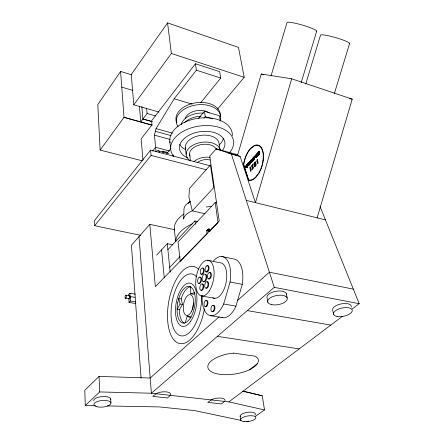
<?xml version="1.0" encoding="UTF-8"?>
<svg xmlns="http://www.w3.org/2000/svg" width="444" height="444" viewBox="0 0 444 444"><rect width="100%" height="100%" fill="white"/><g stroke="black" fill="none" stroke-linecap="round" stroke-linejoin="round"><path stroke-width="0.67" d="M259.096 152.286C259.968 150.466 258.147 154.157 259.035 151.726A1.926 0.982 -74.3 0 0 258.941 151.776L257.859 152.947A1.199 0.611 -74.3 0 0 257.659 153.469A0.716 0.366 -74.3 0 0 257.625 153.724L257.903 154.218L258.846 153.574M258.119 154.124L258.319 152.903A0.971 0.494 -74.3 0 1 258.43 152.747L258.458 152.719A1.104 0.566 -74.3 0 1 258.558 152.625A0.799 0.411 -74.3 0 1 258.647 152.558L258.852 151.826M247.957 165.107L247.946 165.39A1.41 0.705 -74.9 0 1 247.719 166.211C247.536 167.316 245.538 168.415 245.798 166.544A1.393 0.699 -75 0 1 246.026 165.701C246.664 163.62 249.09 164.041 247.536 166.556M183.661 218.931L183.971 209.451A40.193 14.53 0.7 0 1 190.315 201.565M255.378 156.399L255.039 157.603A1.515 0.766 -74.5 0 0 255.134 157.47L255.2 157.365A0.888 0.45 -74.5 0 0 255.394 156.627L254.884 156.11A1.16 0.588 -74.5 0 0 254.762 156.21A2.675 1.354 -74.6 0 0 254.662 156.305L253.413 157.637L253.829 159.896L254.445 159.241L254.523 157.581M252.747 159.896C252.847 158.758 252.852 162.082 253.541 160.201L253.124 157.947C251.626 158.874 252.359 163.481 252.747 159.896L252.292 161.488L253.163 158.181M256.61 157.037L256.932 155.783L256.643 154.196L257.27 153.524L257.576 155.245A0.932 0.477 -74.4 0 1 257.359 156.066L255.938 157.37L255.411 155.505L256.038 154.839L256.549 156.488L256.327 157.254M247.941 165.418L247.697 166.267M249.867 163.22C247.808 161.744 250.771 162.643 250.227 161.033L250.86 160.362L250.61 163.314L250 163.964L250.632 160.606M246.792 164.607L246.537 165.54A0.699 0.35 -74.9 0 0 246.453 165.828L246.442 165.906A1.204 0.605 -74.9 0 0 246.426 166.128A1.227 0.616 -74.9 0 0 246.437 166.311A1.288 0.644 -74.9 0 0 246.464 166.467L246.653 166.811M156.049 151.421L154.418 135.176L156.049 128.616L174.187 98.773L196.348 70.191L195.41 63.758L219.663 71.656L220.735 78.033L200.716 102.708M184.488 323.188A18.593 8.686 -80.2 0 1 179.498 312.437L179.493 309.573L182.462 304.467L181.208 298.607A18.593 8.686 -80.2 0 1 190.609 286.763M246.864 167.371L247.069 166.6A0.716 0.361 -74.9 0 0 247.314 165.923L247.73 164.363M246.686 165.285L246.892 164.519M246.281 167.654L246.548 166.689M247.314 165.762A1.299 0.649 -74.9 0 0 247.302 165.579A1.393 0.699 -75 0 0 247.28 165.44A1.299 0.649 -74.9 0 0 247.247 165.318A1.221 0.611 -74.9 0 0 247.197 165.212L247.463 164.247M254.345 156.649L253.668 159.008M258.036 155.228L258.097 155.222A1.465 0.744 -74.3 0 0 258.192 155.189C259.346 152.52 256.815 156.821 258.264 154.395M259.207 152.17L259.324 151.743M246.764 165.196L246.975 164.458M253.757 159.479L254.762 156.21M246.081 167.588L246.437 166.311M247.247 165.318L247.541 164.258M246.692 167.499L246.892 166.778A0.882 0.444 -74.9 0 0 246.992 166.694L246.77 167.444M256.293 157.27L256.46 156.504M257.947 154.212L258.236 153.169M258.558 152.625L258.763 151.892M247.319 164.274L247.197 165.212M246.514 167.593L246.892 166.778M250.166 161.466L250.316 160.944M252.081 161.183L251.643 159.529L251.004 160.206L251.426 162.454L251.942 161.899L251.981 160.001M257.176 156.366L257.559 155.028M258.225 155.172L258.452 154.268M247.28 165.44L247.608 164.28M247.291 166.927L247.919 164.752M249.312 164.696L249.561 163.825M251.076 160.595L251.265 159.929M252.869 159.99L253.252 158.647M253.335 160.417L253.485 159.901M254.706 157.964L255.233 156.105M255.472 155.822L255.627 155.283M255.589 156.449L256.044 154.862M257.831 155.139L257.942 154.74M257.892 155.195L258.053 154.629M258.308 153.99L259.13 152.692A3.219 1.643 -74.4 0 1 259.229 152.625L259.707 152.836M258.508 153.829L258.752 152.958L258.397 153.918M258.88 152.514L259.246 151.698M258.291 155.139L258.608 154.29M258.797 153.607L259.063 152.742M258.369 155.084L258.785 154.151M258.591 154.912L259.596 152.603M245.798 166.544L246.07 165.606M245.815 167.077L246.376 165.085M245.871 167.299L246.587 164.818M245.915 167.394L246.686 164.702M247.069 164.397L246.858 165.118L247.397 164.252M246.353 167.649L246.692 166.822M247.308 165.59L247.669 164.313M246.964 167.288L247.785 164.43M247.991 163.703L248.107 163.298M247.208 167.027L247.88 164.613M248.079 164.169L248.424 162.959M248.107 164.324L248.529 162.848M248.218 164.952L248.684 163.325M248.274 165.262L248.74 163.642M249.056 162.532L249.156 162.177M248.368 165.701L248.795 163.953M249.473 161.844L249.234 162.682L249.373 161.949M249.289 162.732L249.572 161.755M248.684 165.368L249.04 164.38M249.8 161.982L249.584 162.981L249.855 162.043M248.89 165.14L249.245 164.158M249.101 164.918L249.35 164.047M249.645 163.031L249.911 162.104M249.206 164.807L249.456 163.936M249.706 163.081L249.966 162.16M250.089 161.988L250.422 160.833M249.761 163.131L250.527 160.717M249.417 164.585L249.667 163.714M249.9 163.414L250.738 160.495M249.928 163.57L250.843 160.384M249.983 163.886L250.655 161.544M250.05 163.908L250.538 162.215M251.049 160.439L251.16 160.04M250.261 163.686L250.516 162.798M251.104 160.75L251.371 159.818M251.132 160.906L251.476 159.707M251.16 161.067L251.582 159.59M251.187 161.222L251.72 159.629M251.249 161.533L251.77 159.707M251.276 161.694L251.826 159.779M251.332 162.005L251.926 159.929M251.359 162.16L251.742 160.822M251.387 162.315L251.77 160.978M251.876 160.883L252.031 160.079M251.532 162.338L251.831 161.294M251.926 160.956L252.081 160.151M251.637 162.227L251.887 161.61M252.031 161.105L252.137 160.228M252.137 161.261L253.069 158.008M252.186 161.333L253.136 158.02M252.814 159.674L253.224 158.491M252.381 161.438L252.719 160.256M253.463 157.909L253.596 157.442M252.897 160.145L253.28 158.808M252.925 160.301L253.341 159.119M253.552 158.38L253.918 157.104M253.579 158.536L254.024 156.987M252.986 160.617L253.396 159.429M253.124 160.645L253.424 159.59M253.641 158.852L254.24 156.76M253.23 160.534L253.457 159.746M253.724 159.318L254.451 156.532M254.423 157.137L254.662 156.305M254.495 158.192L255.111 156.044M254.085 159.629L254.345 158.708M254.601 158.075L255.178 156.066M254.817 157.848L255.294 156.177M254.923 157.731L255.339 156.271M255.5 155.977L255.733 155.167M255.528 156.133L255.949 154.939M255.616 156.604L256.099 155.178M255.677 156.915L256.133 155.333M255.75 157.187L256.188 155.644M255.8 157.27L256.221 155.8M256.688 154.429L256.804 154.024M255.938 157.37L256.249 155.961M256.721 154.584L256.915 153.907M256.005 157.381L256.31 156.271M256.749 154.74L257.021 153.796M256.776 154.901L257.126 153.679M256.81 155.056L257.292 153.624M256.865 155.367L257.32 153.779M256.898 155.528L257.381 154.09M256.715 156.937L257.442 154.407M256.821 156.826L257.47 154.562M257.687 154.068L258.125 152.542M257.054 156.543L257.531 154.878M257.87 154.218L258.464 152.153M258.447 152.736L258.68 151.953M258.214 154.062L258.563 153.091M258.991 152.403L259.196 151.693M258.885 153.552L259.13 152.692M259.085 154.407L259.657 152.686M245.832 167.177L246.476 164.957M246.037 167.549L246.426 166.128M246.143 167.621L246.47 166.483M246.609 167.543L246.809 166.822M248.018 163.853L248.213 163.187M247.064 167.188L247.835 164.513M248.046 164.014L248.318 163.07M247.402 166.766L247.946 164.885M248.135 164.48L248.601 162.859M248.163 164.635L248.657 163.176M248.246 165.107L248.712 163.486M248.301 165.418L248.768 163.797M249.112 162.582L249.262 162.066M248.474 165.59L248.851 164.269M248.579 165.479L248.879 164.424M249.35 162.782L249.683 161.871M249.467 162.881L249.739 161.927M249.522 164.469L249.722 163.775M249.955 163.725L250.777 160.872M250.155 163.797L250.488 162.643M251.304 161.849L251.876 159.857M251.426 162.454L251.804 161.139M252.431 159.191L252.642 158.464M251.981 161.033L252.192 160.301M252.403 159.557L252.747 158.347M252.37 159.929L252.852 158.236M252.336 160.295L252.963 158.119M253.491 158.07L253.707 157.326M253.607 158.691L254.129 156.876M253.696 159.163L254.14 157.609M254.318 157.254L254.556 156.421M253.785 159.635L254.307 157.809M253.813 159.79L254.418 157.692M253.974 159.74L254.318 158.547M254.39 158.303L254.628 157.465M255.705 157.059L256.16 155.489M256.066 157.381L256.343 156.41M257.648 153.951L258.031 152.675M257.748 154.157L258.247 152.386M257.32 156.138L257.576 155.245M258.319 152.903L258.563 152.053M258.619 153.735L258.852 152.891M258.763 154.756L259.396 152.547M258.869 154.651L259.474 152.542M259.213 154.246A5.955 3.025 -74.2 0 0 259.335 154.074L259.701 152.808M250.366 163.575L250.544 162.959M254.201 157.925L255.039 156.044M254.295 159.402L254.406 159.019M256.149 157.348L256.404 156.482M258.458 155.023L258.691 154.24A1.166 0.594 -74.3 0 0 258.996 153.863L259.313 152.586M259.468 153.868L259.718 153.047A0.877 0.45 -74.3 0 1 259.546 153.724A2.115 1.077 -74.3 0 1 259.468 153.868A1.532 0.783 -74.3 0 1 259.357 154.04L259.335 154.074M202.081 295.649A24.858 12.227 -79.8 0 0 209.34 315.345A24.858 12.227 -79.8 0 0 223.682 303.996L230.064 282.012A24.82 12.254 -79.5 0 0 226.74 259.49A24.82 12.254 -79.5 0 0 213.436 260.994M291.675 78.777L255.444 202.658L240.137 156.449L237.501 155.544L261.233 74.02L291.675 78.777L352.214 99.151L317.133 217.849M247.014 165.074L247.236 164.308M249.628 164.358L249.75 163.936M250.472 163.464L250.571 163.114M253.868 159.857L254.29 158.408L254.967 157.687M256.432 157.176L256.737 156.327A0.799 0.405 -74.4 0 1 256.638 156.432M257.798 154.196L258.364 152.253M258.647 152.57L258.941 151.776M258.697 153.674L258.941 152.819M259.229 152.625L259.03 153.557M258.658 154.856L258.902 154.007M221.356 317.327A24.664 12.426 -80 0 0 235.936 306.144L242.274 284.338A24.625 12.46 -79.6 0 0 233.661 258.985L221.734 256.527M245.97 167.477L246.453 165.828M254.529 157.037L254.884 156.11M255.156 157.442L255.394 156.627M256.926 155.888L257.409 154.251M257.947 155.222L258.158 154.512M258.097 155.222L258.375 154.284M258.974 154.54L259.551 152.57M246.936 165.085L247.153 164.341M254.756 157.059L254.961 156.066M271.007 76.002L286.985 22.677A15.468 1.898 16.3 0 1 303.657 25.463A15.468 1.898 16.3 0 1 316.156 31.552M257.625 153.757L257.859 152.947M258.025 154.179L258.303 153.252M301.165 82.678L316.694 31.197M305.755 84.01L320.468 35.298A15.157 1.809 16 0 1 336.497 37.873A15.157 1.809 16 0 1 349.156 43.79M334.326 93.695L349.606 43.429M185.109 322.838L187.285 316.056L189.693 316.45L191.27 317.327M256.865 156.116L256.882 156.06A0.66 0.333 -74.4 0 1 256.565 156.471M260.539 170.046L259.052 172.999L255.655 177.522A18.237 9.241 -74.7 0 1 248.679 180.358L243.695 164.718A17.899 9.069 -74.7 0 1 250.299 149.023L253.918 146.054L255.755 145.393A17.971 9.108 -74.7 0 1 259.096 145.882A17.81 9.024 -74.7 0 1 261.683 148.734A17.982 9.113 -74.7 0 1 263.12 153.846A17.81 9.024 -74.7 0 1 263.053 160.195M260.395 169.897L258.935 172.794L255.605 177.228A17.899 9.069 -74.7 0 1 248.829 180.025M181.119 298.945L178.76 298.535L180.092 304.062L177.123 309.179L179.493 309.573M131.879 74.881L120.602 71.434L97.808 104.568L100.122 150.078L142.069 160.767M217.493 109.157L244.189 77.306L238.489 47.386L167.554 22.883L131.246 74.537L133.794 104.823L159.013 112.088M100.122 150.078L124.009 117.41L120.602 71.434M133.794 104.823L171.367 53.491L167.554 22.883M146.576 108.125L147.092 113.514L140.792 121.934L139.399 106.271M195.41 63.758L151.598 120.762L152.003 124.836L141.125 138.911L142.985 160.079M210.117 165.773L150.56 150.122L94.428 220.618L94.65 225.719L140.693 235.326M152.636 151.038L155.633 147.297L169.564 150.993M94.65 225.719L151.065 155.406L150.56 150.122M162.238 152.225L163.059 151.215L167.649 152.431M166.716 153.58L171.023 148.329M198.307 118.726L204.44 111.294L219.491 115.762L220.352 121.107M172.544 156.011L173.426 154.95M203.907 118.265L205.233 116.667L204.44 111.294M174.797 229.748L149.806 224.337L131.424 245.238L141.048 378.038M237.607 154.712L216.2 148.829L209.712 156.21L219.242 221.034L155.35 286.652L149.806 224.337M192.308 210.839L213.758 187.579L210.439 164.924L189.494 188.445L188.9 196.892L192.308 210.839L205.045 213.78M156.649 255.134L167.277 243.701L172.699 244.827M167.888 249.717L194.91 220.94L197.591 221.545M215.235 202.486L178.055 241.908L180.214 261.405L207.015 233.894L206.749 230.736L209.007 228.405L209.562 231.28L218.01 222.611L215.235 202.486L216.578 202.808M135.315 294.161L129.87 293.229L128.521 294.655L128.605 295.954M169.691 267.421L180.02 256.493M135.881 303.568L129.043 302.431L130.403 301.01L129.87 293.229M250.233 148.768L253.929 145.721L255.805 145.049A18.337 9.291 -74.7 0 1 260.656 146.698A18.165 9.207 -74.7 0 1 262.759 150.788A18.337 9.291 -74.7 0 1 263.481 156.826A18.171 9.207 -74.7 0 1 262.67 163.52M219.164 316.783L150.189 378.016L99.04 376.429L84.798 390.254L85.27 405.522L95.577 405.722M85.27 405.522L99.689 391.941L151.393 393.218L228.849 401.887L264.507 409.945L262.249 395.776L242.896 391.147M237.257 300.721L269.391 272.194L353.341 289.149M320.019 206.388L359.202 303.702L274.27 287.362L151.393 393.218L138.994 236.63M255.311 165.651L255.322 165.64A1.049 0.533 -74.8 0 0 255.494 165.401A0.844 0.427 -74.8 0 0 255.694 164.474A0.833 0.422 -74.8 0 0 255.616 164.258A0.921 0.466 -74.8 0 0 255.3 164.169A1.099 0.561 -74.8 0 0 255.089 164.313A0.944 0.483 -74.8 0 0 254.69 165.207M248.679 180.358L243.695 164.718M249.328 369.896L257.542 363.519M228.849 401.887L342.269 316.45M352.098 309.046L359.202 303.702M248.829 421.012L247.708 421.8L246.365 421.517M255.55 416.267L264.507 409.945M190.687 287.018L190.754 293.817L194.367 292.629M194.955 293.651L193.146 294.244L190.754 293.817M107.259 405.944L159.49 406.932L194.572 410.578L240.981 420.379M217.41 336.341L299.189 348.901M130.403 301.01L135.814 301.914M210.295 315.629L222.416 317.643M125.441 298.246L129.304 298.895M180.092 304.062L182.462 304.467M125.963 295.199L129.82 295.854M129.715 296.459L135.02 297.358M247.297 310.595L330.802 325.091M349.484 98.673L352.214 99.151M223.682 303.996L235.936 306.144M201.953 296.043L214.552 298.279M230.064 282.012L242.274 284.338M207.542 260.234L219.991 262.743A18.01 8.886 -79.4 0 1 226.046 282.734A18.01 8.886 -79.4 0 1 212.865 297.785M207.126 230.347L209.812 230.941M206.904 230.575L209.59 231.169M206.749 230.736L210.106 231.479M208.07 229.376L209.413 229.67M207.792 229.659L209.135 229.959M207.57 229.887L209.585 230.336M207.348 230.12L209.363 230.564M242.901 391.175L262.249 395.776M246.292 200.405L325.458 219.897M151.065 155.406L206.593 169.824M158.136 150.749L168.798 153.557M154.418 135.176L170.185 139.472M155.278 131.285L171.023 135.625M228.771 153.152L237.501 155.544M216.2 148.829L231.374 154.051L240.137 156.449M156.049 128.616L172.45 133.156M123.998 117.255L152.031 125.064M124.009 117.41L151.865 125.164M142.957 118.986L152.225 121.589M152.237 121.667L142.962 119.064L141.819 106.571M147.092 113.514L155.739 115.978M205.233 116.667L212.465 118.792M121.767 87.118L132.889 90.421M174.187 98.773L192.124 104.14M196.348 70.191L220.735 78.033M171.367 53.491L244.189 77.306M261.233 74.02L263.847 74.892M187.285 316.056L190.426 317.815M231.374 154.051L274.27 287.362M333.594 314.258L332.678 310.19A9.524 4.229 -11.8 0 1 341.952 303.752A9.524 4.229 -11.8 0 1 351.221 307.115M286.341 293.678L287.146 297.896M267.837 302.325L267.094 298.102A9.918 4.645 -10 0 1 276.107 291.242A9.918 4.645 -10 0 1 286.474 294.888M194.91 220.94L195.499 224.276M220.052 150.116L219.169 144.494A17.055 10.512 -8 0 0 200.571 135.409A17.055 10.512 -8 0 0 185.648 149.45M240.121 416.022L240.626 419.608M189.566 154.035L190.443 160.806M185.276 147.419L186.147 154.329M170.651 148.679L169.769 140.926A31.485 19.641 -8 0 1 201.049 117.926A31.485 19.641 -8 0 1 232.34 135.587M174.281 228.843L175.669 241.614M163.059 151.215L163.203 152.558M167.277 243.701L170.169 272.094M161.549 249.861L164.263 277.988M128.782 298.546L129.043 302.431M110.734 398.978L110.922 402.852M99.04 376.429L99.689 391.941M194.866 246.37L194.866 246.753M204.484 308.719A39.15 18.204 -80.1 0 1 177.839 342.951A39.15 18.204 -80.1 0 1 170.668 293.345A39.15 18.204 -80.1 0 1 198.823 269.575M201.77 295.482A31.413 14.602 -80.1 0 1 183.061 335.886A31.413 14.602 -80.1 0 1 172.733 298.895A31.413 14.602 -80.1 0 1 196.575 276.862M207.182 281.835A3.302 1.598 -79.6 0 1 208.619 285.276A3.302 1.598 -79.6 0 1 206.072 288.106M202.264 284.043A3.275 1.571 -79.6 0 1 203.663 287.468A3.275 1.571 -79.6 0 1 201.16 290.265M199.767 277.317A3.241 1.543 -79.4 0 1 201.454 280.38A3.241 1.543 -79.4 0 1 198.84 283.217M202.814 268.043A3.241 1.548 -79 0 1 203.907 272.094A3.241 1.548 -79 0 1 201.176 273.715M207.698 265.712A3.269 1.576 -79 0 1 208.819 269.786A3.269 1.576 -79 0 1 206.044 271.428M206.837 266.328A3.269 1.576 -79 0 1 207.265 265.917M209.524 272.794A3.297 1.598 -79.2 0 1 211.327 275.813A3.297 1.598 -79.2 0 1 208.647 278.793M205.367 274.17A3.952 1.898 -79.3 0 1 206.454 279.165A3.952 1.898 -79.3 0 1 203.28 281.391M212.959 305.622A3.286 1.615 -80.5 0 1 214.896 308.497A3.286 1.615 -80.5 0 1 212.282 311.616M205.911 300.854A3.23 1.565 -80.3 0 1 207.914 303.346A3.23 1.565 -80.3 0 1 205.433 306.726M192.718 309.573A10.462 4.984 -80.3 0 1 193.717 302.991M243.495 164.891A18.237 9.241 -74.7 0 1 250.233 148.79M262.67 163.581A18.337 9.291 -74.7 0 1 260.539 170.108M254.44 162.582A1.548 0.788 -74.8 0 0 254.223 162.97A1.415 0.722 -74.8 0 0 254.079 163.392A1.365 0.694 -74.8 0 0 254.007 163.792A1.177 0.599 -74.8 0 0 254.024 164.13A1.193 0.605 -74.8 0 0 254.129 164.385A1.343 0.683 -74.7 0 0 254.54 164.524A1.626 0.827 -74.8 0 0 254.351 165.024A1.46 0.744 -74.8 0 0 254.246 165.523A1.504 0.766 -74.8 0 0 254.246 165.928L254.257 166.017A1.415 0.722 -74.8 0 0 254.351 166.328A1.51 0.771 -74.8 0 0 254.545 166.544M255.189 161.932A1.56 0.794 -74.8 0 0 254.728 162.215L254.706 162.243A1.432 0.727 -74.8 0 0 254.44 162.582M255.183 166.428A1.743 0.888 -74.8 0 0 255.733 165.851A1.61 0.821 -74.8 0 0 255.972 165.379A1.687 0.86 -74.8 0 0 256.133 164.868A1.521 0.777 -74.8 0 0 256.199 164.38A1.504 0.766 -74.8 0 0 256.166 163.991A1.493 0.76 -74.8 0 0 256.022 163.658A1.554 0.794 -74.8 0 0 255.827 163.503A1.776 0.905 -74.8 0 0 255.511 163.492A1.443 0.733 -74.7 0 0 255.666 163.081A1.371 0.699 -74.7 0 0 255.75 162.676A1.265 0.644 -74.7 0 0 255.738 162.326A1.043 0.533 -74.7 0 0 255.639 162.066A1.476 0.749 -74.7 0 0 255.239 161.905M255.117 166.494A1.643 0.838 -74.8 0 1 254.579 166.544M255.317 163.203A0.727 0.372 -74.7 0 1 255.261 163.47M255.272 163.409A0.916 0.466 -74.7 0 1 254.817 163.997A0.794 0.405 -74.7 0 1 254.695 164.014A0.688 0.35 -74.8 0 1 254.529 163.209A0.766 0.389 -74.8 0 1 254.645 162.976A0.727 0.372 -74.8 0 1 254.789 162.782L254.801 162.765A0.738 0.377 -74.7 0 1 254.961 162.648A0.783 0.4 -74.8 0 1 255.117 162.626A0.699 0.355 -74.7 0 1 255.239 162.709A0.727 0.372 -74.7 0 1 255.306 162.887A0.733 0.372 -74.7 0 1 255.317 163.126M254.728 165.518A0.921 0.466 -74.8 0 1 254.723 165.224M255.372 165.584A0.844 0.427 -74.8 0 1 254.789 165.412M246.537 165.54A0.733 0.366 -74.9 0 1 246.642 165.351A0.799 0.4 -74.9 0 1 246.831 165.151M263.053 160.256A17.982 9.113 -74.7 0 1 260.389 169.969M183.661 218.997A40.404 14.175 0.7 0 1 192.924 210.55M206.238 207.015A40.404 14.175 0.7 0 1 211.694 206.299M188.101 203.618A37.329 13.586 0.7 0 1 190.171 201.515M174.414 230.103A35.809 19.436 -8 0 1 183.766 214.097M175.735 241.658A36.203 19.197 -8.1 0 1 192.324 223.854M129.887 296.598A0.932 0.383 -79.5 0 1 129.887 297.647M129.615 298.185A0.932 0.383 -79.5 0 1 129.404 298.29M129.648 295.893A1.543 0.633 -79.5 0 1 130.153 297.63A1.543 0.633 -79.5 0 1 129.021 298.662M190.659 160.922A17.155 10.467 -8 0 1 196.109 143.728A17.155 10.467 -8 0 1 220.141 150M185.176 118.232A13.792 8.841 -8 0 1 195.754 110.828A13.792 8.841 -8 0 1 209.424 113.076M178.083 126.623A22.372 14.347 -8 0 1 196.442 104.934A22.372 14.347 -8 0 1 220.069 120.74M184.526 122.683A18.443 11.677 -8 0 1 201.099 116.184M190.071 156.166A13.731 8.375 -8 0 1 199.7 144.905A13.731 8.375 -8 0 1 216.439 149.511M170.013 142.84A31.485 19.641 -8 0 1 169.819 141.564M193.817 161.721A13.886 8.303 -8.1 0 1 210.09 157.348M197.18 162.709A9.946 5.944 -8.1 0 1 210.056 160.018M181.152 124.792A18.393 11.694 -8 0 1 203.408 113.126M176.829 122.76A22.328 14.363 -7.9 0 1 196.126 102.747A22.328 14.363 -7.9 0 1 220.213 116.683M223.465 138.195A22.755 14.191 -8 0 1 219.097 145.066M185.376 149.556A22.755 14.191 -8 0 1 179.676 144.35M156.038 151.604A8.969 3.68 -75.5 0 1 159.679 152.225M173.809 156.449A31.702 19.547 -8 0 1 203.202 125.646A31.702 19.547 -8 0 1 229.498 152.78M187.435 157.759A22.91 14.125 -8 0 1 183.91 138.778A22.91 14.125 -8 0 1 214.519 132.639A22.91 14.125 -8 0 1 222.128 150.805M240.309 416.733A7.698 2.803 -8.7 0 1 248.063 412.254A7.698 2.803 -8.7 0 1 254.995 415.035M93.778 400.877A8.541 3.324 -5.2 0 1 102.592 396.542A8.541 3.324 -5.2 0 1 110.628 399.855M177.705 302.786L177.117 307.503L177.128 312.049A18.62 8.652 -80.1 0 0 184.932 322.932L187.329 321.617L189.655 319.114L191.741 315.59A18.62 8.652 -80.1 0 0 194.461 292.874L193.201 289.61L191.458 287.396L189.366 286.374A18.62 8.652 -80.1 0 0 178.849 298.196L177.705 302.786M252.198 167.094L251.787 170.069L252.248 169.586L252.564 167.299L253.48 168.293L253.94 167.81L252.747 166.511L253.102 163.941L252.642 164.424L252.381 166.311L251.631 165.495L251.171 165.978L252.198 167.094M170.59 395.149L167.466 397.979L152.769 396.364L156.349 393.551A8.386 3.275 -6.6 0 1 166.395 391.886A8.386 3.275 -6.6 0 1 170.59 395.149M248.585 162.787L247.952 163.464L248.351 165.712L249.794 164.18L249.706 163.669L248.901 164.53L248.585 162.787M250.211 166.994L249.817 167.416L250.533 171.39L250.932 170.973L250.211 166.994M257.42 159.368L257.082 159.729A1.182 0.605 -74.6 0 1 256.621 161.339L257.237 160.994L257.764 163.792L258.169 163.359L257.42 159.368M224.781 401.221L221.478 403.929L207.77 402.419L211.499 399.733A8.064 3.069 -8 0 1 221.206 398.129A8.064 3.069 -8 0 1 224.781 401.221M233.677 353.108L227.184 354.029A25.513 10.534 -8.4 0 0 208.452 369.042A25.513 10.534 -8.4 0 0 238.556 373.349A25.513 10.534 -8.4 0 0 257.825 358.413L255.378 356.238L233.677 353.108M202.819 273.071A3.241 1.548 -79 0 0 202.581 267.932A3.241 1.548 -79 0 0 200.25 272.277A3.241 1.548 -79 0 0 202.819 273.071M209.285 290.881A18.154 8.725 -79.3 0 0 209.734 260.872A18.154 8.725 -79.3 0 0 195.693 282.684A18.154 8.725 -79.3 0 0 209.285 290.881M206.443 305.877A3.236 1.565 -80.2 0 0 206.51 300.494A3.236 1.565 -80.2 0 0 204.024 304.301A3.236 1.565 -80.2 0 0 206.443 305.877M213.692 310.373A3.286 1.615 -80.5 0 0 213.181 305.239A3.286 1.615 -80.5 0 0 210.956 309.807A3.286 1.615 -80.5 0 0 213.692 310.373M200.189 282.184A3.247 1.543 -79.3 0 0 199.955 277.012A3.247 1.543 -79.3 0 0 197.636 281.335A3.247 1.543 -79.3 0 0 200.189 282.184M207.725 270.773A3.269 1.576 -79 0 0 207.465 265.59A3.269 1.576 -79 0 0 205.106 269.98A3.269 1.576 -79 0 0 207.725 270.773M210.056 277.655A3.297 1.598 -79.2 0 0 209.74 272.45A3.297 1.598 -79.2 0 0 207.381 276.917A3.297 1.598 -79.2 0 0 210.056 277.655M205.045 280.758A3.952 1.898 -79.3 0 0 205.195 274.203A3.952 1.898 -79.3 0 0 202.114 278.882A3.952 1.898 -79.3 0 0 205.045 280.758M202.164 289.549A3.275 1.565 -79.6 0 0 202.42 284.049A3.275 1.565 -79.6 0 0 199.828 287.706A3.275 1.565 -79.6 0 0 202.164 289.549M207.098 287.373A3.302 1.593 -79.6 0 0 207.348 281.829A3.302 1.593 -79.6 0 0 204.712 285.531A3.302 1.593 -79.6 0 0 207.098 287.373M190.659 321.262A21.939 10.195 -80.1 0 0 192.43 284.321A21.939 10.195 -80.1 0 0 175.53 308.669A21.939 10.195 -80.1 0 0 190.659 321.262M191.697 311.066A10.528 4.917 -80.2 0 0 190.298 294.699A10.528 4.917 -80.2 0 0 183.344 309.413A10.528 4.917 -80.2 0 0 191.697 311.066M125.963 297.835A1.548 0.627 -79.4 0 0 126.118 295.266A1.548 0.627 -79.4 0 0 125.03 297.064A1.548 0.627 -79.4 0 0 125.963 297.835M337.107 316.455A9.552 4.207 -11.7 0 0 352.197 311.183A9.552 4.207 -11.7 0 0 339.388 308.741A9.552 4.207 -11.7 0 0 337.107 316.455M271.894 304.689A9.951 4.623 -10 0 0 287.279 299.101A9.951 4.623 -10 0 0 273.254 296.426A9.951 4.623 -10 0 0 271.894 304.689M244.111 421.611A7.72 2.781 -8.7 0 0 255.894 417.837A7.72 2.781 -8.7 0 0 244.783 416.661A7.72 2.781 -8.7 0 0 244.111 421.611M96.903 406.743A8.564 3.302 -5.2 0 0 110.817 403.724A8.564 3.302 -5.2 0 0 99.534 400.888A8.564 3.302 -5.2 0 0 96.903 406.743"/></g></svg>
